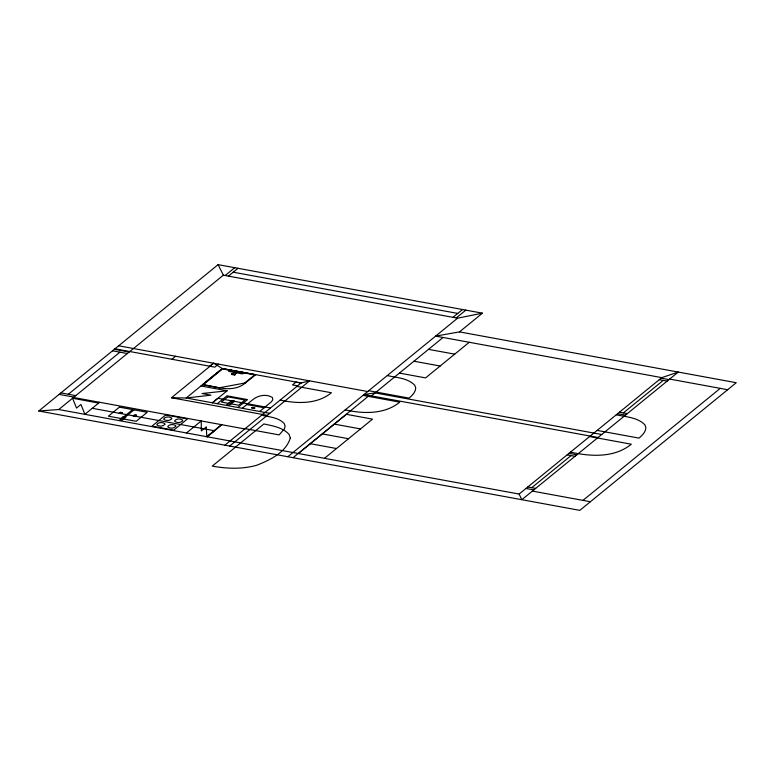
<?xml version="1.0" encoding="UTF-8"?>
<svg xmlns="http://www.w3.org/2000/svg" width="775" height="775" viewBox="0 0 775 775"><rect width="100%" height="100%" fill="white"/><g stroke="black" fill="none" stroke-linecap="round" stroke-linejoin="round"><path stroke-width="1.16" d="M259.79 411.389L271.424 401.779L272.79 399.813L272.403 397.527C266.571 393.758 258.375 395.279 253.096 399.416L242.352 408.183M38.75 411.002L218.114 264.643L482.428 313.177L459.488 331.894L435.627 336.108L661.802 377.638L678.251 372.058L521.817 499.71L519.134 494.053L58.735 409.52L38.75 411.002L579.826 510.357L736.25 382.714L459.488 331.894M68.355 394.252L119.931 352.17M58.735 409.52L223.355 275.183L457.589 318.186L482.428 313.177M225.157 275.512L234.738 267.695M228.431 276.113L238.012 268.295M99.646 402.283L84.911 414.315L80.939 404.472L76.522 408.086L72.569 398.224L98.667 403.087M171.924 359.271L175.615 356.258M209.667 366.197L213.348 363.194M267.327 415.352L171.44 397.74L213.697 363.252L222.318 368.522L301.107 382.986L309.583 380.864L229.681 446.061M218.492 364.134L214.811 367.147L114.971 348.808M222.318 368.522L186.194 397.992L171.44 397.74M230.039 371.622L231.531 370.392M236.423 371.293L231.328 374.422L234.554 375.013L237.596 371.506M240.938 373.618L242.478 372.407M217.329 403.688L226.978 395.822L247.525 399.6L237.886 407.466M186.504 432.963L201.238 420.941L201.345 430.929L206.363 426.841L206.741 436.683L221.476 424.661M207.012 436.732L221.892 424.739M207.264 436.78L214.627 430.764L92.273 408.299M224.886 445.189L301.107 382.986M452.968 317.343L462.549 309.525M456.243 317.944L465.823 310.126M287.806 456.737L457.589 318.186M293.037 457.696L369.258 395.502M298.346 453.52L346.367 414.325L372.533 419.13L324.502 458.316M371.438 395.899L443.077 337.474M469.243 342.279L425.591 377.9L399.435 373.095M519.134 494.053L661.802 377.638M531.747 487.678L571.088 455.584M623.381 412.91L663.216 380.399M582.974 500.379L720.237 388.362M227.114 390.803L202.091 393.526L210.984 395.163L186.233 398.001L269.778 413.346M232.2 402.109L234.166 401.76L234.476 401.062L231.415 400.956L231.657 402.012M233.217 272.199L457.763 313.429M669.648 379.072L727.657 389.728M661.143 378.171L668.99 379.614M659.302 379.673L667.149 381.116M428.527 349.351L454.692 354.156M413.976 361.218L440.142 366.023M619.458 412.184L627.304 413.627M617.617 413.685L625.464 415.129M616.29 414.77C625.967 416.998 637.544 417.25 644.877 424.816L645.904 427.703C645.623 432.13 642.223 435.424 639.007 438.117L597.108 430.425M387.277 375.565C396.587 377.696 407.708 377.958 414.761 385.243L415.749 388.033C415.478 392.324 412.184 395.512 409.074 398.118L368.726 390.707M118.653 345.805L367.708 391.53M601.72 434.504L375.119 392.896L364.017 394.543L598.038 437.507M301.049 383.034L295.943 382.094L292.504 384.913L297.6 385.843M114.361 349.302L129.183 352.024M589.601 436.548L631.325 444.211C614.333 458.064 590.666 456.611 570.516 452.125M362.971 395.395L399.764 402.147C384.555 414.557 363.359 413.869 345.195 409.907M234.922 372.513L228.644 371.361L230.146 370.14L243.922 372.668L242.42 373.889L236.094 372.727M234.457 372.891L235.629 373.114M112.52 350.804L127.342 353.526M296.912 386.415L331.438 392.751C317.149 404.414 297.242 403.804 280.162 400.084M569.005 453.356L576.852 454.799M200.977 385.979L227.133 390.784L212.398 402.806L217.823 398.282L270.504 407.96M567.164 454.857L575.011 456.301M246.77 404.579L264.207 407.786M334.364 424.119L360.52 428.924M261.601 415.226C269.332 416.921 278.419 417.434 284.202 423.489L285.084 425.959L284.532 428.691L279.155 434.901L245.142 428.662M322.352 433.923L348.517 438.728M60.944 392.896L75.776 395.618M59.103 394.397L73.925 397.12M73.48 397.478L244.793 428.943M310.349 443.717L336.515 448.522M527.823 486.962L535.67 488.405M525.983 488.463L533.83 489.907M532.386 491.088L590.385 501.735M218.114 264.643L223.355 275.183M233.75 401.188L231.822 401.528L233.75 401.188M121.733 412.755L119.805 413.094L121.733 412.755M135.887 415.352L133.959 415.7L135.887 415.352M122.45 412.629L121.239 413.627L119.079 413.23L120.29 412.232L122.45 412.629M136.603 415.226L135.392 416.223L133.232 415.826L134.443 414.828L136.603 415.226M290.315 437.875C286.246 452.338 269.874 460.108 256.806 465.213C242.313 469.379 226.93 468.759 212.234 466.114L263.907 423.944C272.713 425.901 282.701 427.383 289.065 434.368L290.315 437.875M164.843 424.312C163.186 426.502 159.137 426.686 157.015 425.02L156.889 424.38C158.546 422.181 162.585 422.007 164.717 423.663L164.843 424.312M171.721 418.694C170.064 420.893 166.015 421.067 163.883 419.411L163.767 418.762C165.424 416.572 169.463 416.388 171.595 418.054L171.721 418.694M175.78 426.318C174.113 428.517 170.074 428.691 167.943 427.035L167.817 426.386C169.483 424.187 173.523 424.012 175.654 425.669L175.78 426.318M182.658 420.709C180.992 422.898 176.952 423.073 174.821 421.416L174.695 420.777C176.361 418.577 180.401 418.403 182.532 420.06L182.658 420.709M119.427 407.156L108.374 416.175L121.597 418.607L132.651 409.588L119.427 407.156M123.254 416.727L119.815 419.537L122.431 420.011L125.87 417.202L123.254 416.727M134.017 409.859L122.963 418.878L136.187 421.309L147.24 412.29L134.017 409.859M222.26 368.571L202.469 384.758L219.306 387.82C228.208 389.563 238.322 389.118 245.491 382.908L255.702 374.732L222.26 368.571M165.714 414.925L151.968 426.143L173.736 430.144L187.492 418.917L165.714 414.925M222.522 368.939L203.428 384.565L219.286 387.8L245.51 382.889L244.881 382.772L254.742 374.887L222.522 368.939M231.58 371.012L230.776 371.012L231.58 371.012M241.17 372.775L241.674 373.017L241.17 372.775M227.84 396.829L221.427 402.06L238.555 405.209L244.968 399.978L227.84 396.829M230.272 401.828L226.833 404.637L229.448 405.112L232.888 402.302L230.272 401.828M252.262 407.427L251.517 408.037L254.287 408.541L255.033 407.941L252.262 407.427M235.135 374.693L231.609 374.054L235.135 374.693"/></g></svg>
